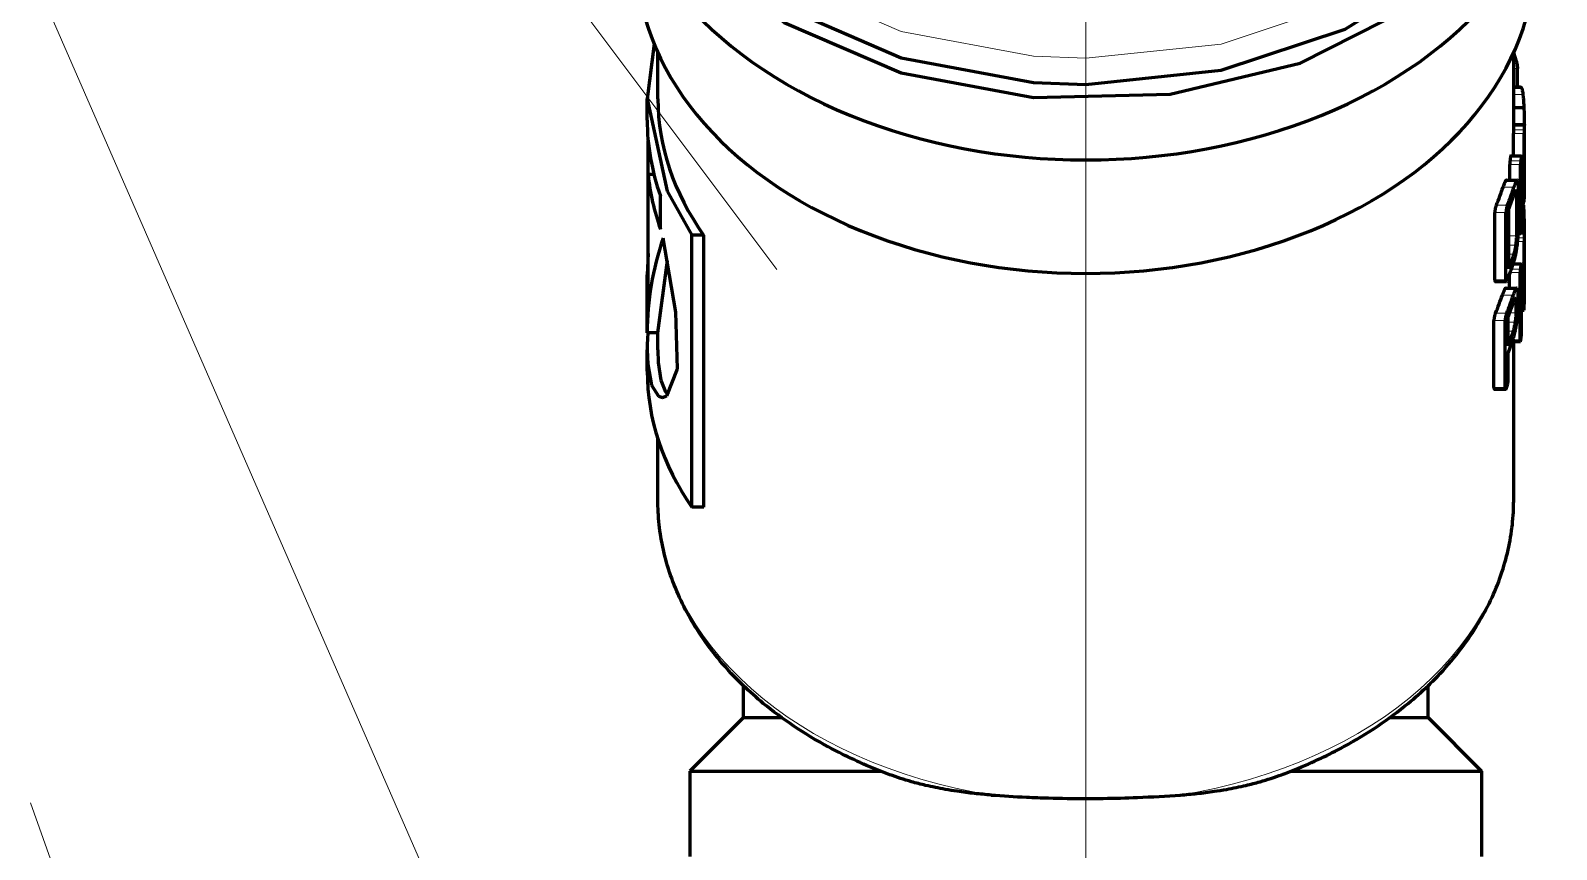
# Model space of a CAD drawing. Header units: millimetres. Extents: x -718 to 68664, y -49984 to -979.
# Drawn here: x 18227 to 18940, y -37092 to -36709 of the extents above; entities that cross this region are included whole.
import ezdxf

# ---------------------------------------------------------------- set-up
doc = ezdxf.new("R2010")
doc.units = ezdxf.units.MM
doc.linetypes.add('K5LT_BASIC', pattern=[0])
doc.linetypes.add('K5LT_THIN', pattern=[0])
doc.layers.add('Text', color=7, linetype='Continuous', lineweight=15)
doc.layers.add('ГВС (Т3)_20', color=10, linetype='Continuous', lineweight=25)
doc.layers.add('Системный слой (1)', color=7, linetype='Continuous', true_color=0xc26c6c6c)

# ---------------------------------------------------------------- blocks, each defined once
blk = doc.blocks.new('U657')
at = {"layer": 'Системный слой (1)', "color": 150, "linetype": 'K5LT_BASIC', "lineweight": 60, "true_color": 0x0080ff}
for p, q in [((780.031, 160.318), (775.555, 159.388)), ((775.555, 159.388), (771.457, 156.675)), ((771.457, 156.675), (768.084, 152.409)), ((768.084, 152.409), (765.722, 146.95)), ((765.722, 146.95), (764.571, 140.762)), ((764.571, 140.762), (764.475, 138.318)), ((764.475, 138.318), (765.133, 131.987)), ((765.133, 131.987), (767.052, 126.192)), ((767.052, 126.192), (770.068, 121.423)), ((770.068, 121.423), (773.928, 118.083)), ((773.928, 118.083), (778.304, 116.455)), ((778.304, 116.455), (780.031, 116.318))]:
    blk.add_line(p, q, dxfattribs=at)
blk = doc.blocks.new('U662')
at = {"layer": 'Системный слой (1)', "color": 7, "linetype": 'K5LT_THIN', "lineweight": 18}
for p, q in [((781.263, 160.318), (776.786, 159.388)), ((776.786, 159.388), (772.688, 156.675)), ((772.688, 156.675), (769.316, 152.409)), ((769.316, 152.409), (766.954, 146.95)), ((766.954, 146.95), (765.803, 140.762)), ((765.803, 140.762), (765.706, 138.318)), ((765.706, 138.318), (766.364, 131.987)), ((766.364, 131.987), (768.283, 126.192)), ((768.283, 126.192), (771.299, 121.423)), ((771.299, 121.423), (775.159, 118.083)), ((775.159, 118.083), (779.535, 116.455)), ((779.535, 116.455), (781.263, 116.318))]:
    blk.add_line(p, q, dxfattribs=at)
blk = doc.blocks.new('U720')
at = {"layer": 'Системный слой (1)', "color": 150, "linetype": 'K5LT_BASIC', "lineweight": 60, "true_color": 0x0080ff}
for p, q in [((745.03, 158.318), (747.882, 158.318)), ((763.796, 158.318), (765.958, 158.318))]:
    blk.add_line(p, q, dxfattribs=at)
blk = doc.blocks.new('U721')
at = {"layer": 'Системный слой (1)', "color": 150, "linetype": 'K5LT_BASIC', "lineweight": 60, "true_color": 0x0080ff}
for p, q in [((745.03, 118.318), (752.456, 118.318)), ((762.596, 118.318), (765.958, 118.318))]:
    blk.add_line(p, q, dxfattribs=at)
blk = doc.blocks.new('U725')
at = {"layer": 'Системный слой (1)', "color": 150, "linetype": 'K5LT_BASIC', "lineweight": 60, "true_color": 0x0080ff}
for p, q in [((734.858, 154.318), (734.858, 152.532)), ((734.858, 124.104), (734.858, 122.318))]:
    blk.add_line(p, q, dxfattribs=at)
blk = doc.blocks.new('U726')
at = {"layer": 'Системный слой (1)', "color": 150, "linetype": 'K5LT_BASIC', "lineweight": 60, "true_color": 0x0080ff}
for p, q in [((779.324, 160.318), (774.848, 159.388)), ((779.678, 160.313), (779.324, 160.318)), ((774.848, 159.388), (770.75, 156.675)), ((770.75, 156.675), (767.377, 152.409)), ((767.377, 152.409), (765.015, 146.95)), ((765.015, 146.95), (763.864, 140.762)), ((763.864, 140.762), (764.021, 134.367)), ((764.021, 134.367), (765.472, 128.306)), ((765.472, 128.306), (768.096, 123.092)), ((768.096, 123.092), (771.669, 119.167)), ((771.669, 119.167), (775.89, 116.861)), ((775.89, 116.861), (779.324, 116.318)), ((779.324, 116.318), (779.678, 116.324))]:
    blk.add_line(p, q, dxfattribs=at)
blk = doc.blocks.new('U727')
at = {"layer": 'Системный слой (1)', "color": 150, "linetype": 'K5LT_BASIC', "lineweight": 60, "true_color": 0x0080ff}
for p, q in [((762.85, 117.829), (762.596, 117.826)), ((763.118, 117.835), (762.85, 117.829)), ((763.39, 117.844), (763.118, 117.835))]:
    blk.add_line(p, q, dxfattribs=at)
blk = doc.blocks.new('U728')
at = {"layer": 'Системный слой (1)', "color": 150, "linetype": 'K5LT_BASIC', "lineweight": 60, "true_color": 0x0080ff}
for p, q in [((759.675, 118.092), (759.85, 118.097)), ((759.85, 118.097), (759.958, 118.116)), ((759.958, 118.116), (759.992, 118.147)), ((759.992, 118.147), (759.992, 118.148))]:
    blk.add_line(p, q, dxfattribs=at)
blk = doc.blocks.new('U729')
at = {"layer": 'Системный слой (1)', "color": 150, "linetype": 'K5LT_BASIC', "lineweight": 60, "true_color": 0x0080ff}
for p, q in [((756.016, 117.955), (756.047, 117.958)), ((756.047, 117.958), (756.073, 117.961)), ((756.073, 117.961), (756.085, 117.965)), ((756.083, 117.967), (756.08, 117.968)), ((756.084, 117.966), (756.083, 117.967)), ((756.085, 117.965), (756.084, 117.966))]:
    blk.add_line(p, q, dxfattribs=at)
blk = doc.blocks.new('U730')
at = {"layer": 'Системный слой (1)', "color": 150, "linetype": 'K5LT_BASIC', "lineweight": 60, "true_color": 0x0080ff}
for p, q in [((757.473, 117.821), (757.51, 117.821)), ((757.51, 117.821), (757.535, 117.821)), ((757.535, 117.821), (757.544, 117.821)), ((757.544, 117.821), (757.542, 117.822))]:
    blk.add_line(p, q, dxfattribs=at)
blk = doc.blocks.new('U731')
at = {"layer": 'Системный слой (1)', "color": 150, "linetype": 'K5LT_BASIC', "lineweight": 60, "true_color": 0x0080ff}
for p, q in [((759.333, 118.178), (759.431, 118.181)), ((759.431, 118.181), (759.491, 118.193)), ((759.491, 118.193), (759.509, 118.213)), ((759.509, 118.213), (759.509, 118.213))]:
    blk.add_line(p, q, dxfattribs=at)
blk = doc.blocks.new('U732')
at = {"layer": 'Системный слой (1)', "color": 150, "linetype": 'K5LT_BASIC', "lineweight": 60, "true_color": 0x0080ff}
for p, q in [((750.224, 118.71), (750.215, 118.699)), ((750.251, 118.717), (750.224, 118.71)), ((750.292, 118.719), (750.251, 118.717))]:
    blk.add_line(p, q, dxfattribs=at)
blk.add_arc((750.228, 118.699), 0.0139, 181.42736, 206.19226, dxfattribs=at)
blk = doc.blocks.new('U733')
at = {"layer": 'Системный слой (1)', "color": 150, "linetype": 'K5LT_BASIC', "lineweight": 60, "true_color": 0x0080ff}
for p, q in [((755.267, 118.672), (755.255, 118.661)), ((755.255, 118.661), (755.267, 118.645)), ((755.298, 118.677), (755.267, 118.672)), ((755.267, 118.645), (755.299, 118.626)), ((755.341, 118.679), (755.298, 118.677)), ((755.299, 118.626), (755.341, 118.608))]:
    blk.add_line(p, q, dxfattribs=at)
blk = doc.blocks.new('U734')
at = {"layer": 'Системный слой (1)', "color": 150, "linetype": 'K5LT_BASIC', "lineweight": 60, "true_color": 0x0080ff}
for p, q in [((757.518, 117.993), (757.509, 117.989)), ((757.509, 117.989), (757.509, 117.988)), ((757.509, 117.988), (757.509, 117.987)), ((757.509, 117.987), (757.51, 117.986)), ((757.545, 117.996), (757.518, 117.993)), ((757.586, 117.997), (757.545, 117.996))]:
    blk.add_line(p, q, dxfattribs=at)
blk = doc.blocks.new('U735')
at = {"layer": 'Системный слой (1)', "color": 150, "linetype": 'K5LT_BASIC', "lineweight": 60, "true_color": 0x0080ff}
for p, q in [((754.871, 118.127), (754.914, 118.137)), ((754.914, 118.137), (754.94, 118.151)), ((754.94, 118.151), (754.949, 118.167)), ((754.949, 118.167), (754.948, 118.171))]:
    blk.add_line(p, q, dxfattribs=at)
blk = doc.blocks.new('U736')
at = {"layer": 'Системный слой (1)', "color": 150, "linetype": 'K5LT_BASIC', "lineweight": 60, "true_color": 0x0080ff}
for p, q in [((757.798, 117.825), (757.544, 117.823)), ((758.066, 117.83), (757.798, 117.825)), ((758.337, 117.838), (758.066, 117.83))]:
    blk.add_line(p, q, dxfattribs=at)
blk = doc.blocks.new('U737')
at = {"layer": 'Системный слой (1)', "color": 150, "linetype": 'K5LT_BASIC', "lineweight": 60, "true_color": 0x0080ff}
for p, q in [((762.525, 117.819), (762.562, 117.819)), ((762.562, 117.819), (762.587, 117.819)), ((762.587, 117.819), (762.596, 117.82)), ((762.596, 117.82), (762.595, 117.82))]:
    blk.add_line(p, q, dxfattribs=at)
blk = doc.blocks.new('U738')
at = {"layer": 'Системный слой (1)', "color": 150, "linetype": 'K5LT_BASIC', "lineweight": 60, "true_color": 0x0080ff}
for p, q in [((764.351, 117.996), (764.339, 117.989)), ((764.358, 118.003), (764.351, 117.996)), ((764.361, 118.01), (764.358, 118.003))]:
    blk.add_line(p, q, dxfattribs=at)
blk = doc.blocks.new('U739')
at = {"layer": 'Системный слой (1)', "color": 150, "linetype": 'K5LT_BASIC', "lineweight": 60, "true_color": 0x0080ff}
for p, q in [((752.466, 118.011), (752.456, 118.006)), ((752.456, 118.006), (752.457, 118.005)), ((752.457, 118.005), (752.457, 118.004)), ((752.457, 118.004), (752.458, 118.003)), ((752.493, 118.014), (752.466, 118.011)), ((752.534, 118.015), (752.493, 118.014))]:
    blk.add_line(p, q, dxfattribs=at)
blk = doc.blocks.new('U740')
at = {"layer": 'Системный слой (1)', "color": 150, "linetype": 'K5LT_BASIC', "lineweight": 60, "true_color": 0x0080ff}
for p, q in [((761.068, 117.94), (761.1, 117.943)), ((761.1, 117.943), (761.125, 117.945)), ((761.125, 117.945), (761.137, 117.95)), ((761.135, 117.951), (761.132, 117.953)), ((761.137, 117.95), (761.135, 117.951)), ((761.137, 117.95), (761.137, 117.95))]:
    blk.add_line(p, q, dxfattribs=at)
blk = doc.blocks.new('U741')
at = {"layer": 'Системный слой (1)', "color": 150, "linetype": 'K5LT_BASIC', "lineweight": 60, "true_color": 0x0080ff}
for p, q in [((751.064, 158.818), (752.055, 158.818)), ((752.851, 158.818), (755.568, 158.818)), ((762.806, 158.818), (763.796, 158.818))]:
    blk.add_line(p, q, dxfattribs=at)
blk = doc.blocks.new('U742')
at = {"layer": 'Системный слой (1)', "color": 150, "linetype": 'K5LT_BASIC', "lineweight": 60, "true_color": 0x0080ff}
for p, q in [((750.095, 157.959), (749.949, 157.843)), ((750.643, 158.177), (750.095, 157.959)), ((751.472, 158.299), (750.643, 158.177)), ((752.055, 158.318), (751.472, 158.299))]:
    blk.add_line(p, q, dxfattribs=at)
blk = doc.blocks.new('U743')
at = {"layer": 'Системный слой (1)', "color": 150, "linetype": 'K5LT_BASIC', "lineweight": 60, "true_color": 0x0080ff}
for p, q in [((755.568, 158.818), (754.576, 158.77)), ((756.56, 158.77), (755.568, 158.818))]:
    blk.add_line(p, q, dxfattribs=at)
blk = doc.blocks.new('U744')
at = {"layer": 'Системный слой (1)', "color": 150, "linetype": 'K5LT_BASIC', "lineweight": 60, "true_color": 0x0080ff}
for p, q in [((763.796, 158.818), (759.479, 157.888)), ((766.365, 158.494), (763.796, 158.818)), ((759.479, 157.888), (757.43, 156.736))]:
    blk.add_line(p, q, dxfattribs=at)
blk = doc.blocks.new('U745')
at = {"layer": 'Системный слой (1)', "color": 150, "linetype": 'K5LT_BASIC', "lineweight": 60, "true_color": 0x0080ff}
for p, q in [((750.402, 158.609), (749.892, 158.288)), ((751.396, 158.794), (750.402, 158.609)), ((752.055, 158.818), (751.396, 158.794)), ((752.31, 158.815), (752.055, 158.818)), ((752.575, 158.806), (752.31, 158.815)), ((752.851, 158.791), (752.575, 158.806)), ((749.892, 158.288), (749.828, 158.101)), ((749.828, 158.101), (749.903, 157.897)), ((749.903, 157.897), (751.175, 157.406)), ((753.814, 157.48), (757.284, 158.073)), ((751.175, 157.406), (753.814, 157.48))]:
    blk.add_line(p, q, dxfattribs=at)

msp = doc.modelspace()

# ---------------------------------------------------------------- linework, layer by layer
at = {"layer": 'Text'}
msp.add_line((18720.38, -35223.3), (18720.38, -38810.52), dxfattribs=at)
for points in [[(18575.91, -36820.43), (18089.79, -36171.62)], [(18576.14, -37479.49), (18202.29, -36622.82)], [(18546.55, -37969.85), (18227.17, -37069.91)]]:
    msp.add_lwpolyline(points, dxfattribs=at)
at = {"layer": 'ГВС (Т3)_20', "lineweight": 18}
for p, q in [((18920.38, -36722.97), (18921.66, -36722.97)), ((18920.38, -36726.37), (18922.11, -36726.37)), ((18920.38, -36738.53), (18924.69, -36738.53)), ((18920.28, -36756.73), (18925.28, -36756.73)), ((18920.3, -36755.11), (18925.3, -36755.11)), ((18920.34, -36753.33), (18925.34, -36753.33)), ((18920.37, -36752.61), (18925.37, -36752.61)), ((18918.55, -36771.27), (18923.6, -36771.27)), ((18918.65, -36769.64), (18923.69, -36769.64)), ((18918.87, -36767.86), (18923.9, -36767.86)), ((18919.01, -36767.24), (18924.04, -36767.24)), ((18917, -36778.64), (18922.09, -36778.64)), ((18915.4, -36781.85), (18920.52, -36781.85)), ((18920.53, -36785.23), (18921.79, -36785.23)), ((18911.56, -36793.73), (18916.78, -36793.73)), ((18912.28, -36790.32), (18917.49, -36790.32)), ((18924.18, -36789.05), (18924.8, -36789.05)), ((18918.17, -36804.58), (18921.79, -36804.58)), ((18918.17, -36808.99), (18921.43, -36808.99)), ((18922.29, -36807.26), (18925.24, -36807.26)), ((18922.44, -36805.63), (18925.26, -36805.63)), ((18922.57, -36803.85), (18925.31, -36803.85)), ((18922.62, -36802.7), (18923.6, -36802.7)), ((18923.81, -36803.14), (18925.35, -36803.14)), ((18918.17, -36813.28), (18920.52, -36813.28)), ((18918.79, -36821.79), (18923.42, -36821.79)), ((18919.37, -36820.17), (18923.51, -36820.17)), ((18919.98, -36818.38), (18923.74, -36818.38)), ((18920.18, -36817.76), (18923.89, -36817.76)), ((18911.56, -36825.15), (18916.78, -36825.15)), ((18915.1, -36832.35), (18920.24, -36832.35)), ((18920.24, -36835.74), (18921.54, -36835.74)), ((18921.17, -36834), (18921.17, -36834)), ((18911.14, -36844.25), (18916.38, -36844.25)), ((18911.89, -36840.84), (18917.11, -36840.84)), ((18918.54, -36840.6), (18921.54, -36840.6)), ((18917.8, -36844.98), (18921.17, -36844.98)), ((18917.8, -36849.27), (18920.23, -36849.27)), ((18920.05, -36853.23), (18923.42, -36853.23)), ((18911.14, -36875.64), (18916.38, -36875.64))]:
    msp.add_line(p, q, dxfattribs=at)
at = {"layer": 'ГВС (Т3)_20', "lineweight": 60}
for p, q in [((18921.66, -36722.97), (18920.44, -36718.85)), ((18922.11, -36734.95), (18922.11, -36726.37)), ((18920.38, -36734.95), (18923.47, -36734.95)), ((18920.38, -36735.17), (18923.77, -36735.17)), ((18920.38, -36744.67), (18925.13, -36744.67)), ((18920.28, -36767.19), (18920.28, -36756.73)), ((18920.37, -36752.6), (18920.37, -36752.61)), ((18920.37, -36752.6), (18925.37, -36752.6)), ((18925.28, -36782.17), (18925.28, -36756.73)), ((18925.38, -36784.74), (18925.38, -36753.31)), ((18515.86, -36776.02), (18515.86, -36760.43)), ((18918.55, -36778.64), (18918.55, -36771.27)), ((18919.04, -36767.19), (18924.07, -36767.19)), ((18923.6, -36802.7), (18923.6, -36771.27)), ((18515.86, -36832.8), (18515.86, -36776.02)), ((18518.58, -36776.02), (18515.86, -36776.02)), ((18917.02, -36778.64), (18917, -36778.64)), ((18917.02, -36778.64), (18922.1, -36778.64)), ((18924.18, -36799.28), (18924.18, -36773.84)), ((18521.58, -36801.47), (18521.58, -36785.87)), ((18921.44, -36783.47), (18921.44, -36783.47)), ((18921.79, -36804.58), (18921.79, -36785.23)), ((18922.65, -36801.15), (18922.65, -36781.81)), ((18911.56, -36825.15), (18911.56, -36793.73)), ((18916.78, -36825.15), (18916.78, -36793.73)), ((18918.17, -36820.04), (18918.17, -36792.01)), ((18924.18, -36788.76), (18925.29, -36788.76)), ((18924.18, -36788.86), (18925.32, -36788.86)), ((18924.77, -36788.86), (18924.8, -36789.05)), ((18924.18, -36795.19), (18925.19, -36795.19)), ((18536.21, -36931.58), (18536.21, -36804.26)), ((18541.79, -36804.26), (18536.21, -36804.26)), ((18541.79, -36931.58), (18541.79, -36804.26)), ((18922.59, -36803.48), (18923.68, -36803.48)), ((18923.81, -36803.13), (18925.35, -36803.13)), ((18925.24, -36832.7), (18925.24, -36807.26)), ((18925.36, -36835.27), (18925.36, -36803.83)), ((18520.38, -36850.05), (18524.82, -36816.13)), ((18918.37, -36829.08), (18918.37, -36822.92)), ((18920.2, -36817.71), (18923.92, -36817.71)), ((18920.23, -36817.71), (18920.23, -36817.61)), ((18923.42, -36853.23), (18923.42, -36821.79)), ((18911.74, -36826.01), (18916.96, -36826.01)), ((18916.81, -36829.08), (18916.77, -36829.08)), ((18916.77, -36829.08), (18921.86, -36829.08)), ((18916.81, -36829.08), (18921.89, -36829.08)), ((18924.03, -36849.8), (18924.03, -36824.36)), ((18921.17, -36834), (18921.17, -36834)), ((18921.54, -36840.6), (18921.54, -36835.74)), ((18922.43, -36837.18), (18922.43, -36831.55)), ((18911.14, -36875.64), (18911.14, -36844.25)), ((18916.38, -36875.64), (18916.38, -36844.25)), ((18917.8, -36856.03), (18917.8, -36842.54)), ((18924.03, -36839.28), (18925.25, -36839.28)), ((18924.03, -36839.38), (18925.28, -36839.38)), ((18520.38, -36850.05), (18515.38, -36850.05)), ((18520.38, -36858.02), (18520.38, -36850.05)), ((18919.79, -36854), (18923.51, -36854)), ((18917.8, -36872.22), (18917.8, -36859.43)), ((18911.35, -36876.42), (18916.58, -36876.42)), ((18541.79, -36931.58), (18536.21, -36931.58)), ((18560.38, -37029.99), (18560.38, -37015.07)), ((18880.38, -37029.99), (18880.38, -37015.07)), ((18560.38, -37029.99), (18535.38, -37054.99)), ((18880.38, -37029.99), (18905.38, -37054.99)), ((18535.38, -37054.99), (18535.38, -37094.99)), ((18535.38, -37054.99), (18624.38, -37054.99)), ((18816.39, -37054.99), (18905.38, -37054.99)), ((18905.38, -37054.99), (18905.38, -37094.99))]:
    msp.add_line(p, q, dxfattribs=at)
for centre, major_axis, ratio, start_param, end_param in [((18720.38, -36613.6), (-220, 0), 0.707107, 0, 3.141593), ((18720.38, -36673.71), (-210, 0), 0.707107, 0, 3.141593), ((18720.38, -36740.6), (-200, 0), 0.707107, 0, 0.466903), ((18720.38, -36750.51), (-205, 0), 0.707107, 0, 0.246457), ((18720.38, -36787.98), (-205, 0), 0.900046, 3.17309, 3.250764), ((18720.38, -36766.1), (-205, 0), 0.707107, 0.068483, 0.246457), ((18720.38, -36794.55), (-205, 0), 0.933996, 3.171815, 3.249961), ((18720.38, -36750.48), (200, 0), 0.707107, -0.285564, -0.223719), ((18720.38, -36750.48), (205, 0), 0.707107, -0.278411, -0.218173), ((18720.38, -36753.88), (205, 0), 0.707107, -0.266166, -0.218165), ((18720.38, -36789.42), (-205, 0), 0.105763, 3.16735, 3.171815), ((18720.38, -36786.02), (205, 0), 0.537547, -0.025757, -0.020273), ((18720.38, -36850.05), (-205, 0), 0.809289, 6.012699, 6.283185), ((18720.38, -36781.91), (205, 0), 0.707107, -0.266166, -0.218165), ((18720.38, -36785.31), (205, 0), 0.707107, -0.278411, -0.218173), ((18720.38, -36839.7), (-205, 0), 0.900046, 3.179547, 3.257259), ((18720.38, -36893.16), (0, 366.35), 0.559575, -1.399857, -1.397121), ((18720.38, -36846.31), (-205, 0), 0.933996, 3.178271, 3.256455), ((18720.38, -36800.07), (200, 0), 0.707107, -0.292439, -0.230306), ((18720.38, -36800.07), (205, 0), 0.707107, -0.285104, -0.224591), ((18720.38, -36803.47), (205, 0), 0.707107, -0.272861, -0.224779), ((18720.38, -36963.49), (0, 779.79), 0.262891, -1.400774, -1.399857), ((18720.38, -36840.08), (-205, 0), 0.105763, 3.173806, 3.178271), ((18720.38, -36835.83), (205, 0), 0.537547, -0.032213, -0.026728), ((18720.38, -36816.96), (205, 0), 0.707107, -0.272861, -0.224779), ((18720.38, -36820.37), (205, 0), 0.707107, -0.272861, -0.224802), ((18720.38, -36867.92), (-205, 0), 0.707107, 0, 0.454646)]:
    msp.add_ellipse(centre, major_axis=major_axis, ratio=ratio, start_param=start_param, end_param=end_param, dxfattribs=at)
at = {"layer": 'ГВС (Т3)_20', "lineweight": 18}
for major_axis, start_param, end_param in [((-200, 0), 0, 1.348049), ((200, 0), 4.935137, 6.283185)]:
    msp.add_ellipse((18720.38, -36928.27), major_axis=major_axis, ratio=0.707107, start_param=start_param, end_param=end_param, dxfattribs=at)
at = {"layer": 'ГВС (Т3)_20', "lineweight": 60}
for points, knots in [([(18921.66, -36722.97), (18921.71, -36723.16), (18921.79, -36723.5), (18921.89, -36723.98), (18921.95, -36724.35), (18922, -36724.68), (18922.04, -36725), (18922.07, -36725.29), (18922.09, -36725.54), (18922.11, -36725.93), (18922.11, -36726.2), (18922.11, -36726.37)], [0, 0, 0, 0, 2.543696, 4.054479, 5.009695, 6.092528, 7.153958, 7.937966, 8.814073, 9.704177, 12, 12, 12, 12]), ([(18923.77, -36735.17), (18923.81, -36735.17), (18923.93, -36735.21), (18924.11, -36735.49), (18924.29, -36736.09), (18924.43, -36736.74), (18924.57, -36737.56), (18924.66, -36738.24), (18924.69, -36738.53)], [0, 0, 0, 0, 1.064452, 3.750026, 4.989202, 6.252938, 7.887654, 9, 9, 9, 9]), ([(18924.69, -36738.53), (18924.71, -36738.73), (18924.76, -36739.14), (18924.83, -36739.88), (18924.9, -36740.67), (18924.99, -36741.96), (18925.07, -36743.27), (18925.12, -36744.35), (18925.13, -36744.67)], [0, 0, 0, 0, 1.102826, 2.116591, 3.676838, 4.773256, 7.796527, 9, 9, 9, 9]), ([(18920.3, -36755.11), (18920.3, -36755.25), (18920.29, -36755.46), (18920.29, -36755.76), (18920.28, -36756.19), (18920.28, -36756.53), (18920.28, -36756.73)], [0, 0, 0, 0, 1.645394, 2.474411, 3.595864, 7, 7, 7, 7]), ([(18920.34, -36753.33), (18920.34, -36753.42), (18920.34, -36753.59), (18920.33, -36753.88), (18920.32, -36754.17), (18920.31, -36754.58), (18920.31, -36754.9), (18920.3, -36755.11)], [0, 0, 0, 0, 1.568169, 2.751651, 4.144738, 5.451486, 8, 8, 8, 8]), ([(18920.37, -36752.61), (18920.37, -36752.64), (18920.36, -36752.69), (18920.36, -36752.82), (18920.35, -36752.99), (18920.35, -36753.17), (18920.34, -36753.33)], [0, 0, 0, 0, 2.391246, 3.48986, 4.458949, 7, 7, 7, 7]), ([(18925.3, -36755.11), (18925.3, -36755.25), (18925.3, -36755.46), (18925.29, -36755.76), (18925.29, -36756.19), (18925.28, -36756.53), (18925.28, -36756.73)], [0, 0, 0, 0, 1.64535, 2.474343, 3.595792, 7, 7, 7, 7]), ([(18925.34, -36753.33), (18925.34, -36753.41), (18925.34, -36753.61), (18925.33, -36753.94), (18925.32, -36754.28), (18925.31, -36754.65), (18925.31, -36754.93), (18925.3, -36755.11)], [0, 0, 0, 0, 1.425278, 3.307039, 4.630418, 5.84582, 8, 8, 8, 8]), ([(18925.37, -36752.61), (18925.37, -36752.64), (18925.37, -36752.69), (18925.36, -36752.81), (18925.35, -36752.98), (18925.35, -36753.17), (18925.34, -36753.33)], [0, 0, 0, 0, 2.348558, 3.404516, 4.330799, 7, 7, 7, 7]), ([(18918.65, -36769.64), (18918.63, -36769.78), (18918.61, -36770.07), (18918.58, -36770.49), (18918.56, -36770.91), (18918.55, -36771.16), (18918.55, -36771.27)], [0, 0, 0, 0, 1.665066, 3.365567, 5.145554, 7, 7, 7, 7]), ([(18918.87, -36767.86), (18918.85, -36767.95), (18918.81, -36768.17), (18918.76, -36768.58), (18918.7, -36769.09), (18918.66, -36769.46), (18918.65, -36769.64)], [0, 0, 0, 0, 1.420944, 3.024451, 5.065312, 7, 7, 7, 7]), ([(18919.01, -36767.24), (18918.98, -36767.33), (18918.93, -36767.51), (18918.88, -36767.77), (18918.87, -36767.86)], [0, 0, 0, 0, 3.469355, 5, 5, 5, 5]), ([(18923.69, -36769.64), (18923.68, -36769.78), (18923.65, -36770.07), (18923.62, -36770.49), (18923.6, -36770.91), (18923.6, -36771.16), (18923.6, -36771.27)], [0, 0, 0, 0, 1.664852, 3.365117, 5.145171, 7, 7, 7, 7]), ([(18923.9, -36767.86), (18923.89, -36767.95), (18923.86, -36768.15), (18923.81, -36768.47), (18923.77, -36768.8), (18923.73, -36769.17), (18923.7, -36769.46), (18923.69, -36769.64)], [0, 0, 0, 0, 1.510523, 3.286535, 4.542808, 5.730612, 8, 8, 8, 8]), ([(18924.04, -36767.24), (18924.02, -36767.31), (18923.98, -36767.48), (18923.93, -36767.73), (18923.9, -36767.86)], [0, 0, 0, 0, 2.71056, 5, 5, 5, 5]), ([(18917, -36778.64), (18916.93, -36778.64), (18916.81, -36778.7), (18916.64, -36778.89), (18916.5, -36779.09), (18916.34, -36779.39), (18916.15, -36779.79), (18915.9, -36780.4), (18915.65, -36781.09), (18915.47, -36781.64), (18915.4, -36781.85)], [0, 0, 0, 0, 2.082279, 3.092152, 4.117345, 5.176457, 6.57186, 7.883338, 9.84757, 11, 11, 11, 11]), ([(18922.09, -36778.64), (18922.02, -36778.64), (18921.9, -36778.7), (18921.71, -36778.92), (18921.54, -36779.19), (18921.39, -36779.5), (18921.13, -36780.08), (18920.84, -36780.88), (18920.59, -36781.66), (18920.52, -36781.85)], [0, 0, 0, 0, 1.64083, 3.064282, 4.256613, 5.124851, 6.001187, 9.01839, 10, 10, 10, 10]), ([(18921.44, -36783.47), (18921.4, -36783.47), (18921.33, -36783.5), (18921.22, -36783.61), (18921.12, -36783.76), (18921.02, -36783.93), (18920.9, -36784.19), (18920.73, -36784.62), (18920.59, -36785.04), (18920.52, -36785.26)], [0, 0, 0, 0, 1.620683, 3.025047, 4.189607, 5.026075, 6.060009, 8.045465, 10, 10, 10, 10]), ([(18925.34, -36788.25), (18925.34, -36788.15), (18925.35, -36787.95), (18925.36, -36787.39), (18925.37, -36786.87), (18925.37, -36786.47)], [0, 0, 0, 0, 1.282526, 2.352049, 6, 6, 6, 6]), ([(18925.37, -36786.47), (18925.37, -36786.29), (18925.37, -36786.03), (18925.38, -36785.69), (18925.38, -36785.44), (18925.38, -36785.2), (18925.38, -36784.97), (18925.38, -36784.82), (18925.38, -36784.74)], [0, 0, 0, 0, 2.566828, 3.771722, 5.150837, 6.366147, 7.417395, 9, 9, 9, 9]), ([(18912.28, -36790.32), (18912.23, -36790.46), (18912.11, -36790.75), (18911.96, -36791.19), (18911.84, -36791.6), (18911.76, -36791.92), (18911.7, -36792.21), (18911.66, -36792.45), (18911.62, -36792.69), (18911.59, -36792.94), (18911.57, -36793.2), (18911.56, -36793.47), (18911.56, -36793.64), (18911.56, -36793.73)], [0, 0, 0, 0, 2.163288, 4.33835, 5.589383, 6.856485, 7.836821, 8.664021, 9.467708, 10.455216, 11.614508, 12.647784, 14, 14, 14, 14]), ([(18917.49, -36790.32), (18917.41, -36790.52), (18917.29, -36790.83), (18917.16, -36791.24), (18917.09, -36791.48), (18917.03, -36791.73), (18916.95, -36792.06), (18916.88, -36792.47), (18916.81, -36793.01), (18916.78, -36793.42), (18916.78, -36793.68), (18916.78, -36793.73)], [0, 0, 0, 0, 2.659363, 3.768749, 4.33254, 5.108797, 6.140093, 7.442054, 8.808615, 11.339661, 12, 12, 12, 12]), ([(18924.8, -36789.05), (18924.82, -36789.26), (18924.86, -36789.66), (18924.92, -36790.4), (18924.99, -36791.19), (18925.07, -36792.49), (18925.14, -36793.79), (18925.18, -36794.88), (18925.19, -36795.19)], [0, 0, 0, 0, 1.103215, 2.117334, 3.678106, 4.774684, 7.797109, 9, 9, 9, 9]), ([(18922.09, -36808.89), (18922.19, -36808.11), (18922.31, -36807.05), (18922.44, -36805.73), (18922.51, -36804.84), (18922.57, -36803.92), (18922.61, -36803.02), (18922.64, -36802.09), (18922.65, -36801.49), (18922.65, -36801.15)], [0, 0, 0, 0, 2.746743, 3.712532, 4.724647, 6.024639, 7.220936, 8.314093, 10, 10, 10, 10]), ([(18923.9, -36802.7), (18923.93, -36802.57), (18923.96, -36802.33), (18924.04, -36801.78), (18924.08, -36801.34), (18924.11, -36801)], [0, 0, 0, 0, 1.844905, 2.830596, 6, 6, 6, 6]), ([(18924.11, -36801), (18924.12, -36800.86), (18924.13, -36800.65), (18924.15, -36800.36), (18924.16, -36800.11), (18924.17, -36799.85), (18924.18, -36799.57), (18924.18, -36799.38), (18924.18, -36799.28)], [0, 0, 0, 0, 1.946392, 2.923351, 4.168485, 5.564325, 6.980058, 9, 9, 9, 9]), ([(18920.52, -36816.69), (18920.66, -36816.27), (18920.9, -36815.42), (18921.26, -36813.93), (18921.53, -36812.58), (18921.82, -36810.87), (18921.99, -36809.74), (18922.09, -36808.89)], [0, 0, 0, 0, 1.65335, 3.135278, 4.897556, 5.672289, 8, 8, 8, 8]), ([(18920.52, -36813.28), (18920.61, -36813.01), (18920.78, -36812.43), (18921, -36811.48), (18921.23, -36810.33), (18921.36, -36809.49), (18921.43, -36808.99)], [0, 0, 0, 0, 1.716939, 3.321398, 4.808749, 7, 7, 7, 7]), ([(18921.43, -36808.99), (18921.49, -36808.58), (18921.58, -36807.9), (18921.68, -36806.93), (18921.74, -36806.2), (18921.77, -36805.55), (18921.79, -36805.04), (18921.79, -36804.72), (18921.79, -36804.58)], [0, 0, 0, 0, 2.254477, 3.777838, 5.478674, 6.6135, 7.878521, 9, 9, 9, 9]), ([(18923.71, -36803.46), (18923.73, -36803.4), (18923.76, -36803.3), (18923.8, -36803.16), (18923.83, -36803.06), (18923.85, -36802.96), (18923.88, -36802.84), (18923.89, -36802.76), (18923.9, -36802.7)], [0, 0, 0, 0, 2.944921, 4.268306, 5.644742, 6.794748, 7.717855, 9, 9, 9, 9]), ([(18925.26, -36805.63), (18925.26, -36805.77), (18925.25, -36805.98), (18925.25, -36806.28), (18925.24, -36806.72), (18925.24, -36807.05), (18925.24, -36807.26)], [0, 0, 0, 0, 1.645434, 2.474482, 3.595846, 7, 7, 7, 7]), ([(18925.31, -36803.85), (18925.31, -36803.93), (18925.3, -36804.14), (18925.29, -36804.46), (18925.28, -36804.8), (18925.27, -36805.18), (18925.27, -36805.45), (18925.26, -36805.63)], [0, 0, 0, 0, 1.425297, 3.306976, 4.630196, 5.845429, 8, 8, 8, 8]), ([(18925.35, -36803.14), (18925.35, -36803.16), (18925.34, -36803.21), (18925.34, -36803.34), (18925.33, -36803.5), (18925.32, -36803.69), (18925.31, -36803.85)], [0, 0, 0, 0, 2.348432, 3.404334, 4.330581, 7, 7, 7, 7]), ([(18923.51, -36820.17), (18923.5, -36820.31), (18923.48, -36820.59), (18923.44, -36821.02), (18923.42, -36821.44), (18923.42, -36821.68), (18923.42, -36821.79)], [0, 0, 0, 0, 1.665219, 3.365895, 5.145836, 7, 7, 7, 7]), ([(18923.74, -36818.38), (18923.72, -36818.47), (18923.69, -36818.68), (18923.64, -36819), (18923.6, -36819.32), (18923.56, -36819.7), (18923.53, -36819.98), (18923.51, -36820.17)], [0, 0, 0, 0, 1.510772, 3.286533, 4.542021, 5.728926, 8, 8, 8, 8]), ([(18923.89, -36817.76), (18923.86, -36817.84), (18923.81, -36818), (18923.76, -36818.25), (18923.74, -36818.38)], [0, 0, 0, 0, 2.709428, 5, 5, 5, 5]), ([(18911.56, -36825.15), (18911.56, -36825.32), (18911.56, -36825.55), (18911.6, -36825.78), (18911.63, -36825.89), (18911.67, -36825.98), (18911.71, -36826.01), (18911.74, -36826.01)], [0, 0, 0, 0, 2.816795, 4.202927, 5.38089, 6.26643, 8, 8, 8, 8]), ([(18916.77, -36829.08), (18916.7, -36829.09), (18916.55, -36829.17), (18916.3, -36829.46), (18916.03, -36829.93), (18915.7, -36830.67), (18915.38, -36831.53), (18915.16, -36832.17), (18915.1, -36832.35)], [0, 0, 0, 0, 1.580778, 3.136463, 4.478865, 6.061056, 8.194579, 9, 9, 9, 9]), ([(18921.86, -36829.08), (18921.78, -36829.09), (18921.64, -36829.17), (18921.42, -36829.44), (18921.21, -36829.81), (18920.9, -36830.46), (18920.58, -36831.32), (18920.32, -36832.08), (18920.24, -36832.35)], [0, 0, 0, 0, 1.743774, 2.907759, 4.246476, 5.450608, 7.786219, 9, 9, 9, 9]), ([(18921.17, -36834), (18921.13, -36834), (18921.06, -36834.02), (18920.94, -36834.13), (18920.84, -36834.28), (18920.74, -36834.45), (18920.62, -36834.71), (18920.44, -36835.14), (18920.3, -36835.56), (18920.23, -36835.78)], [0, 0, 0, 0, 1.617462, 3.018904, 4.180863, 5.015488, 6.047455, 8.033879, 10, 10, 10, 10]), ([(18921.54, -36835.74), (18921.54, -36835.55), (18921.53, -36835.16), (18921.5, -36834.74), (18921.46, -36834.46), (18921.41, -36834.25), (18921.32, -36834.05), (18921.23, -36834), (18921.17, -36834)], [0, 0, 0, 0, 1.453022, 3.292223, 4.309773, 5.204408, 6.641948, 9, 9, 9, 9]), ([(18921.85, -36844.89), (18921.96, -36844.12), (18922.08, -36843.07), (18922.2, -36841.77), (18922.28, -36840.89), (18922.34, -36839.97), (18922.39, -36839.08), (18922.42, -36838.14), (18922.43, -36837.53), (18922.43, -36837.18)], [0, 0, 0, 0, 2.715538, 3.672475, 4.677406, 5.972332, 7.168914, 8.267676, 10, 10, 10, 10]), ([(18925.31, -36838.78), (18925.31, -36838.68), (18925.32, -36838.48), (18925.34, -36837.91), (18925.35, -36837.39), (18925.35, -36836.99)], [0, 0, 0, 0, 1.282583, 2.352193, 6, 6, 6, 6]), ([(18925.35, -36836.99), (18925.35, -36836.81), (18925.36, -36836.56), (18925.36, -36836.21), (18925.36, -36835.96), (18925.36, -36835.73), (18925.36, -36835.49), (18925.36, -36835.34), (18925.36, -36835.27)], [0, 0, 0, 0, 2.566713, 3.771554, 5.150611, 6.365895, 7.417145, 9, 9, 9, 9]), ([(18911.89, -36840.84), (18911.83, -36840.98), (18911.71, -36841.28), (18911.56, -36841.71), (18911.44, -36842.12), (18911.36, -36842.44), (18911.3, -36842.73), (18911.25, -36842.97), (18911.22, -36843.21), (18911.18, -36843.46), (18911.16, -36843.72), (18911.15, -36843.99), (18911.14, -36844.16), (18911.14, -36844.25)], [0, 0, 0, 0, 2.169613, 4.345089, 5.594122, 6.85841, 7.837024, 8.661792, 9.461993, 10.443944, 11.599816, 12.633876, 14, 14, 14, 14]), ([(18917.11, -36840.84), (18917.03, -36841.04), (18916.91, -36841.35), (18916.77, -36841.76), (18916.7, -36842), (18916.63, -36842.25), (18916.55, -36842.59), (18916.49, -36842.93), (18916.45, -36843.24), (18916.42, -36843.49), (18916.39, -36843.84), (18916.38, -36844.09), (18916.38, -36844.25)], [0, 0, 0, 0, 2.882471, 4.084609, 4.695275, 5.535812, 6.665178, 8.080251, 8.916797, 9.839455, 10.80215, 13, 13, 13, 13]), ([(18921.17, -36844.98), (18921.23, -36844.56), (18921.3, -36843.99), (18921.38, -36843.28), (18921.43, -36842.8), (18921.47, -36842.29), (18921.5, -36841.79), (18921.53, -36841.21), (18921.54, -36840.83), (18921.54, -36840.6)], [0, 0, 0, 0, 2.596189, 3.512552, 4.47639, 5.721327, 6.895139, 7.998274, 10, 10, 10, 10]), ([(18920.23, -36852.68), (18920.38, -36852.22), (18920.63, -36851.35), (18920.95, -36850.07), (18921.26, -36848.61), (18921.57, -36846.92), (18921.77, -36845.53), (18921.85, -36844.89)], [0, 0, 0, 0, 1.831979, 3.180396, 4.177626, 6.257531, 8, 8, 8, 8]), ([(18920.23, -36849.27), (18920.32, -36849), (18920.48, -36848.42), (18920.72, -36847.47), (18920.95, -36846.32), (18921.09, -36845.48), (18921.17, -36844.98)], [0, 0, 0, 0, 1.712256, 3.312836, 4.798836, 7, 7, 7, 7]), ([(18923.74, -36853.23), (18923.77, -36853.08), (18923.81, -36852.82), (18923.86, -36852.44), (18923.91, -36852.04), (18923.94, -36851.73), (18923.96, -36851.52)], [0, 0, 0, 0, 2.304643, 3.601552, 4.731705, 7, 7, 7, 7]), ([(18923.96, -36851.52), (18923.97, -36851.38), (18923.98, -36851.17), (18924, -36850.88), (18924.01, -36850.64), (18924.02, -36850.38), (18924.03, -36850.09), (18924.03, -36849.91), (18924.03, -36849.8)], [0, 0, 0, 0, 1.945719, 2.922169, 4.166288, 5.561206, 6.976639, 9, 9, 9, 9]), ([(18923.53, -36853.98), (18923.56, -36853.92), (18923.59, -36853.83), (18923.63, -36853.69), (18923.66, -36853.58), (18923.69, -36853.48), (18923.71, -36853.37), (18923.73, -36853.28), (18923.74, -36853.23)], [0, 0, 0, 0, 2.943414, 4.266178, 5.642121, 6.791979, 7.715283, 9, 9, 9, 9]), ([(18917.61, -36873.94), (18917.64, -36873.81), (18917.68, -36873.61), (18917.72, -36873.33), (18917.75, -36873.1), (18917.77, -36872.86), (18917.79, -36872.55), (18917.8, -36872.35), (18917.8, -36872.22)], [0, 0, 0, 0, 1.900001, 2.817027, 3.980684, 5.279549, 6.48096, 9, 9, 9, 9]), ([(18911.14, -36875.64), (18911.14, -36875.75), (18911.15, -36875.91), (18911.17, -36876.12), (18911.21, -36876.27), (18911.26, -36876.39), (18911.32, -36876.42), (18911.35, -36876.42)], [0, 0, 0, 0, 1.78631, 3.067119, 4.624806, 6.026586, 8, 8, 8, 8]), ([(18916.64, -36876.4), (18916.69, -36876.33), (18916.78, -36876.22), (18916.88, -36876.07), (18916.95, -36875.95), (18917.01, -36875.85), (18917.06, -36875.75), (18917.09, -36875.68), (18917.11, -36875.65)], [0, 0, 0, 0, 3.276426, 4.94159, 6.138607, 7.368219, 8.20861, 9, 9, 9, 9]), ([(18917.11, -36875.65), (18917.15, -36875.53), (18917.23, -36875.32), (18917.34, -36874.99), (18917.47, -36874.56), (18917.56, -36874.19), (18917.61, -36873.94)], [0, 0, 0, 0, 1.797751, 2.978198, 4.314108, 7, 7, 7, 7]), ([(18628.84, -37056.69), (18626.73, -37055.91), (18624.65, -37055.1), (18618.44, -37052.6), (18614.39, -37050.83), (18606.89, -37047.28), (18603.42, -37045.53), (18594.42, -37040.65), (18589.03, -37037.39), (18578.9, -37030.58), (18574.14, -37027.04), (18566.43, -37020.66), (18563.43, -37017.85), (18559.35, -37014.12), (18558.4, -37013.13), (18553.75, -37008.42), (18550.31, -37004.55), (18544.07, -36996.74), (18541.25, -36992.8), (18536.49, -36985.32), (18534.47, -36981.79), (18530.67, -36974.31), (18528.92, -36970.33), (18525.94, -36962.4), (18524.69, -36958.46), (18522.69, -36950.57), (18521.92, -36946.64), (18520.84, -36938.8), (18520.52, -36934.89), (18520.4, -36930.09), (18520.38, -36929.2), (18520.38, -36928.3), (18520.38, -36928.28), (18520.38, -36928.27)], [2.673589, 2.673589, 2.673589, 2.673589, 3.044803, 3.044803, 3.787231, 3.787231, 4.449893, 4.449893, 5.549501, 5.549501, 6.614907, 6.614907, 7.380032, 7.380032, 7.639675, 7.639675, 8.62708, 8.62708, 9.577145, 9.577145, 10.391149, 10.391149, 11.279003, 11.279003, 12.138344, 12.138344, 12.980132, 12.980132, 13.808538, 13.808538, 13.996712, 13.996712, 14, 14, 14, 14]), ([(18811.93, -37056.69), (18814.03, -37055.91), (18816.12, -37055.1), (18822.32, -37052.6), (18826.38, -37050.83), (18833.88, -37047.28), (18837.34, -37045.53), (18846.34, -37040.65), (18851.74, -37037.39), (18861.87, -37030.58), (18866.62, -37027.04), (18874.34, -37020.66), (18877.34, -37017.85), (18881.42, -37014.12), (18882.37, -37013.13), (18887.02, -37008.42), (18890.46, -37004.55), (18896.7, -36996.74), (18899.52, -36992.8), (18904.28, -36985.32), (18906.3, -36981.79), (18910.1, -36974.31), (18911.85, -36970.33), (18914.83, -36962.4), (18916.07, -36958.46), (18918.08, -36950.57), (18918.85, -36946.64), (18919.93, -36938.8), (18920.25, -36934.89), (18920.37, -36930.09), (18920.38, -36929.2), (18920.38, -36928.3), (18920.38, -36928.28), (18920.38, -36928.27)], [2.67358, 2.67358, 2.67358, 2.67358, 3.044792, 3.044792, 3.787217, 3.787217, 4.449886, 4.449886, 5.549496, 5.549496, 6.614902, 6.614902, 7.380027, 7.380027, 7.639671, 7.639671, 8.627077, 8.627077, 9.577142, 9.577142, 10.391149, 10.391149, 11.279004, 11.279004, 12.138345, 12.138345, 12.980134, 12.980134, 13.80854, 13.80854, 13.996711, 13.996711, 14, 14, 14, 14]), ([(18676.2, -37066.19), (18673.59, -37066), (18668.25, -37065.52), (18661.09, -37064.62), (18653.43, -37063.39), (18646.26, -37061.92), (18637.6, -37059.68), (18632.12, -37057.9), (18628.84, -37056.69)], [0, 0, 0, 0, 1.397873, 2.86882, 3.920864, 5.658059, 6.951463, 9, 9, 9, 9]), ([(18764.57, -37066.19), (18767.18, -37066), (18772.51, -37065.52), (18779.68, -37064.62), (18787.33, -37063.39), (18794.51, -37061.92), (18803.16, -37059.68), (18808.65, -37057.9), (18811.93, -37056.69)], [0, 0, 0, 0, 1.397868, 2.868809, 3.920849, 5.658044, 6.951453, 9, 9, 9, 9]), ([(18676.2, -37066.19), (18681.63, -37066.6), (18690.54, -37067.14), (18705.31, -37067.69), (18717.3, -37067.87), (18731.18, -37067.77), (18746.02, -37067.37), (18757.98, -37066.68), (18764.57, -37066.19)], [0, 0, 0, 0, 1.694624, 2.747888, 4.500001, 5.31962, 6.945041, 9, 9, 9, 9])]:
    msp.add_open_spline(points, degree=3, knots=knots, dxfattribs=at)
msp.add_open_spline([(18919.04, -36767.19), (18919.03, -36767.19), (18919.02, -36767.2), (18919.01, -36767.24)], degree=3, dxfattribs=at)

# ---------------------------------------------------------------- block references
at = {"layer": 'ГВС (Т3)_20', "xscale": 10, "yscale": 10, "zscale": 10, "rotation": 90}
for name in ['U662', 'U657', 'U726', 'U744', 'U720', 'U721', 'U738', 'U741', 'U727', 'U737', 'U740', 'U728', 'U731', 'U736', 'U745', 'U734', 'U730', 'U743', 'U729', 'U733', 'U735', 'U742', 'U739', 'U732', 'U725']:
    msp.add_blockref(name, (20103.57, -44378.56), dxfattribs=at)

doc.saveas('drawing.dxf')
